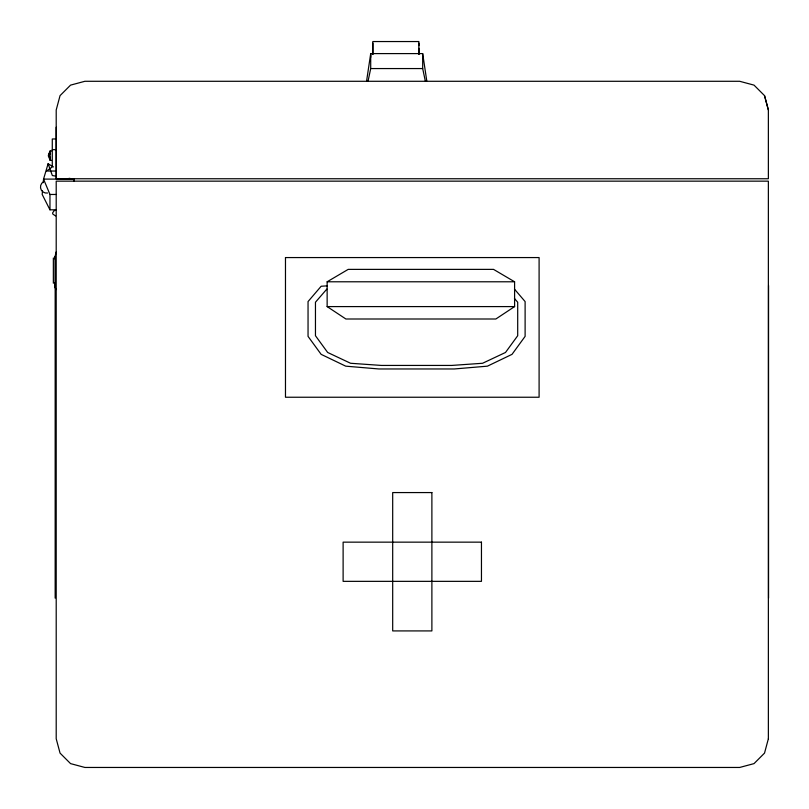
<?xml version="1.0" encoding="UTF-8"?>
<svg xmlns="http://www.w3.org/2000/svg" width="809" height="809" viewBox="0 0 809 809"><rect width="100%" height="100%" fill="white"/><g stroke="black" fill="none" stroke-linecap="round" stroke-linejoin="round"><path stroke-width="1.21" d="M56.236 209.814L49.966 209.814L49.966 194.463L43.544 179.102L48.095 163.752L53.445 166.947M56.488 289.561L55.012 287.559L55.012 256.544L56.195 251.923M56.205 178.749L56.205 109.984L60.048 95.634L70.555 85.127L84.905 81.284L739.669 81.284L754.018 85.127L764.525 95.634L768.368 109.984L768.368 178.749L56.205 178.749L56.205 127.256M370.704 57.338L370.704 53.596L422.682 53.596L426.768 80.829M372.828 43.231L372.828 54.334L372.828 41.542L418.89 41.542L418.89 54.375L418.89 48.277M418.89 45.648L418.89 43.231M42.503 190.914L42.189 194.463L49.966 209.814M43.231 182.652L43.544 179.102L73.791 179.102L73.791 181.469L73.791 179.102L69.028 178.314M366.619 80.829L370.704 53.596L370.704 68.563L368.105 80.9M51.452 160.334L50.107 160.222L48.419 156.016L50.107 150.98L51.452 150.98M49.096 155.186L48.419 155.186L50.107 150.98L50.107 160.222L49.298 156.198M326.846 289.076L315.459 302.232L315.459 335.725L327.655 352.471L350.58 363.271L381.464 365.435L451.695 365.435L482.579 363.271L505.504 352.471L517.699 335.725L517.699 302.232L514.443 298.47M48.419 155.186L50.107 153.963M514.595 306.591L495.856 318.999L345.888 318.999L327.139 306.591L327.139 281.785L348.204 269.377L493.53 269.377L514.595 281.785L514.595 306.591L327.139 306.591M55.609 210.118L53.981 210.866L52.555 213.02L52.919 214.173L55.609 215.932M327.291 285.84L321.143 286.255L308.047 301.575L308.047 336.372L321.143 354.352L345.736 366.164L378.885 368.965L454.274 368.965L487.423 366.164L512.016 354.352L525.112 336.372L525.112 301.575L514.473 289.126M370.704 68.563L422.682 68.563L425.281 80.9M55.922 138.976L52.282 138.976L52.282 166.947L46.507 171.033L56.509 171.033M52.282 149.655L55.922 149.655M49.966 194.463L56.236 194.463M327.139 281.785L514.595 281.785M55.922 176.14L52.342 175.543L48.095 163.752M48.419 156.016L50.107 157.249M764.525 95.634L768.368 109.984M768.55 285.486L768.55 598.134M422.682 53.596L422.682 68.563M55.164 285.486L55.164 598.134M55.012 256.544L55.012 259.022M55.012 282.594L55.012 287.559M53.354 257.97L53.354 283.241M47.61 193.027A6.108 6.108 0 0 1 43.504 181.732M285.476 257.565L285.476 397.239L539.097 397.239L539.097 257.565L285.476 257.565M768.368 738.759L764.525 753.108L754.018 763.615L739.669 767.458L84.905 767.458L70.555 763.615L60.048 753.108L56.205 738.759L56.205 181.155L768.368 181.155L768.368 738.759M431.885 492.57L392.689 492.57L392.689 630.919L431.885 630.919L431.885 492.57M481.456 542.151L343.117 542.151L343.117 581.347L481.456 581.347L481.456 542.151"/></g></svg>
